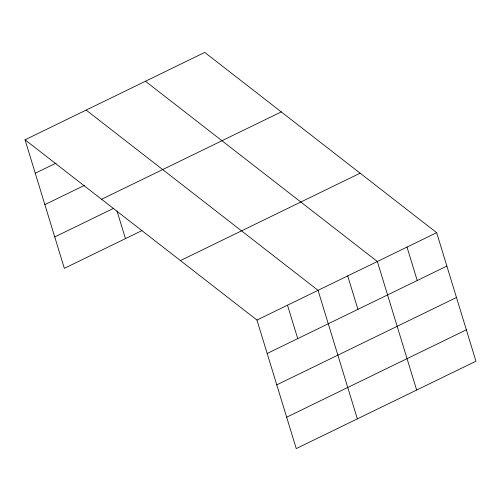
<?xml version="1.0" encoding="UTF-8"?>
<svg xmlns="http://www.w3.org/2000/svg" width="501" height="501" viewBox="0 0 501 501"><rect width="100%" height="100%" fill="white"/><g stroke="black" fill="none" stroke-linecap="round" stroke-linejoin="round"><path stroke-width="0.75" d="M25.05 139.804L204.746 52.417L436.653 232.664L475.95 361.196L296.254 448.583L256.957 320.051L25.05 139.804L64.347 268.336L141.99 230.579M35.27 173.233L56.099 163.101M44.865 204.615L84.437 185.37M101.578 199.285L281.274 111.898M54.753 236.948L113.765 208.253M180.429 260.57L360.125 173.183M256.957 320.051L436.653 232.664M267.177 353.481L446.873 266.094M276.771 384.862L456.467 297.481M286.66 417.201L466.356 329.815M145.447 81.256L377.353 261.503L416.65 390.035M86.147 110.088L318.054 290.342L357.351 418.874M407.006 247.081L417.227 280.51M347.707 275.919L357.927 309.349M287.505 305.197L297.726 338.626M116.99 210.977L125.444 238.626"/></g></svg>
